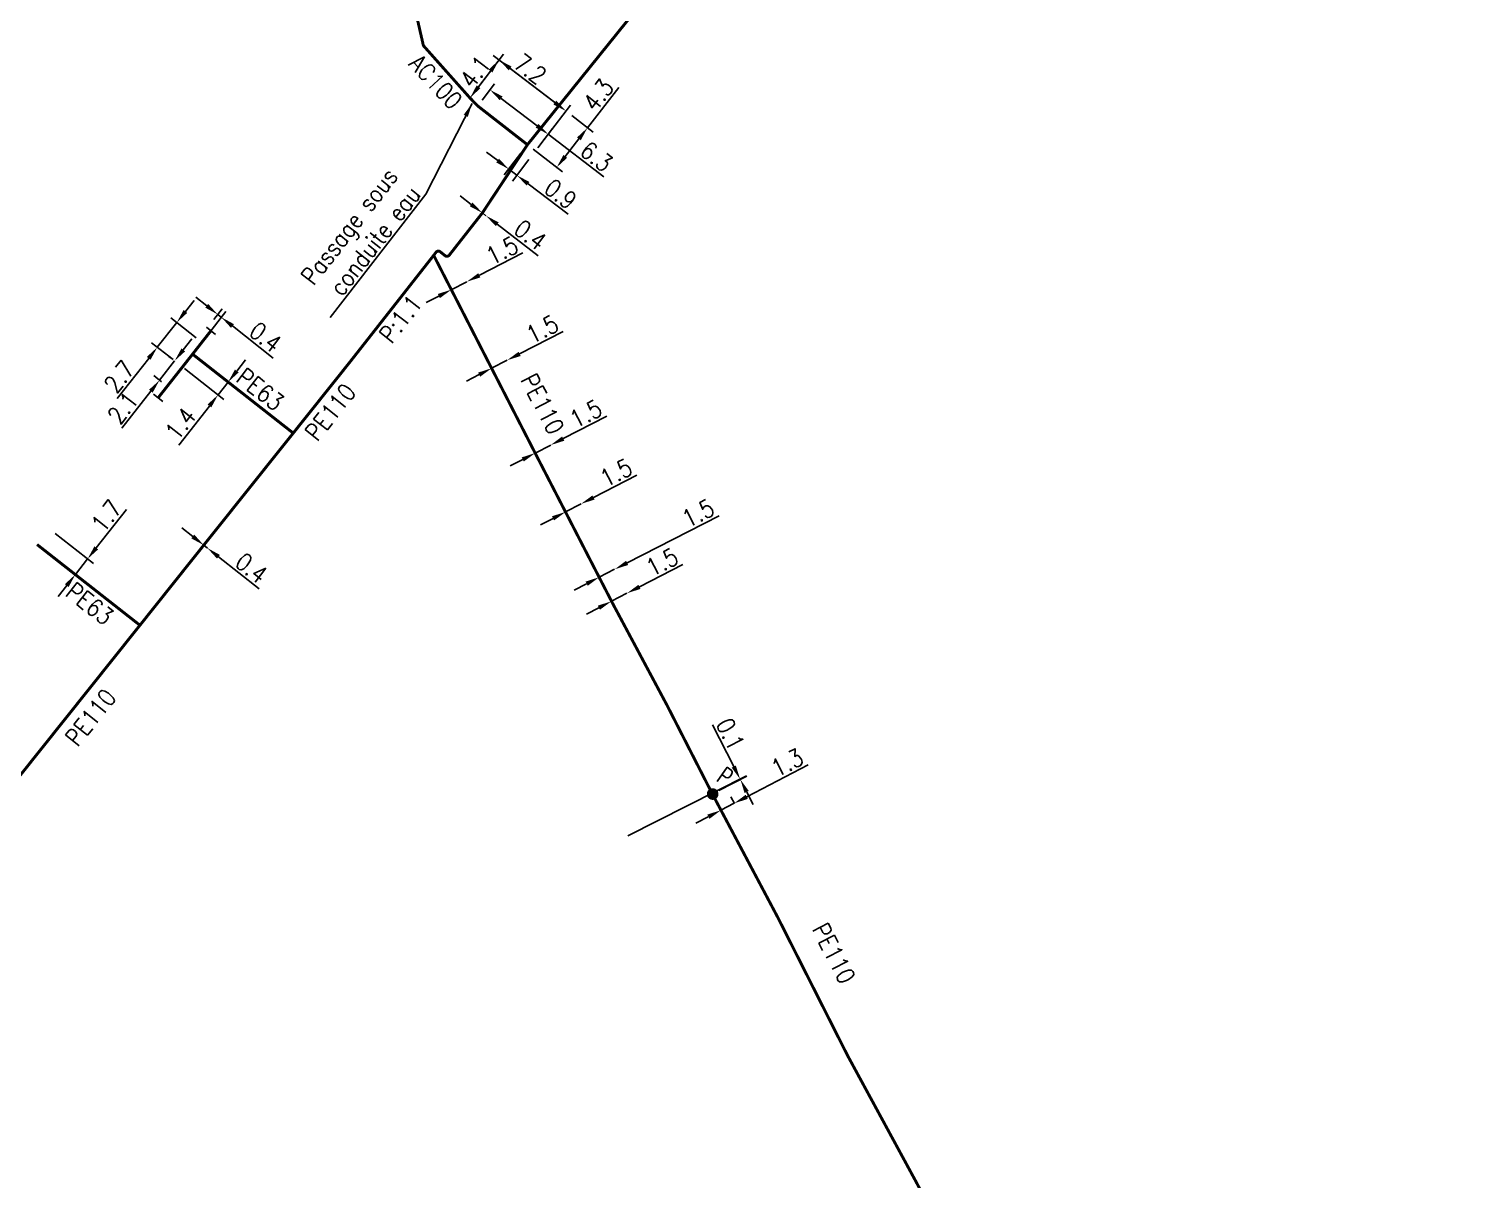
# Model space of a CAD drawing. Header units: millimetres. Extents: x 107995 to 109002, y 120994 to 122000.
# Drawn here: x 108642.6 to 108766.9, y 121426.2 to 121524.8 of the extents above; entities that cross this region are included whole.
import ezdxf
from ezdxf.enums import TextEntityAlignment as Align

# ---------------------------------------------------------------- set-up
doc = ezdxf.new("R2010")
doc.units = ezdxf.units.MM
doc.header["$PDMODE"] = 34
doc.linetypes.add('L_25_AP', pattern=[2000, 1000, 1000])
doc.linetypes.add('L_25_PE', pattern=[2000, 1000, 1000])
doc.layers.get('0').update_dxf_attribs({"linetype": 'CONTINUOUS'})
doc.layers.get('DEFPOINTS').update_dxf_attribs({"linetype": 'CONTINUOUS'})
for name, color, linetype in [('L_150', 1, 'CONTINUOUS'), ('L_300', 7, 'CONTINUOUS'), ('L_340', 7, 'CONTINUOUS')]:
    doc.layers.add(name, color=color, linetype=linetype)
doc.styles.add('G_ROMANS', font='ROMANS.SHX', dxfattribs={"width": 0.75})
doc.styles.get("Standard").update_dxf_attribs({"font": 'romans.shx', "width": 0.85})
doc.dimstyles.get("Standard").update_dxf_attribs({"dimtxt": 1.5, "dimasz": 1.2, "dimexe": 0.625, "dimexo": 0.625, "dimgap": 0.25, "dimtad": 1, "dimdec": 1, "dimzin": 0, "dimdsep": 46, "dimtxsty": 'Standard', "dimcen": -0.5, "dimadec": 0, "dimazin": 0, "dimtfac": 1, "dimtdec": 1, "dimtmove": 0, "dimatfit": 3, "dimfxl": 0, "dimtolj": 1, "dimtzin": 0, "dimarcsym": 0})

# ---------------------------------------------------------------- blocks, each defined once
blk = doc.blocks.new('*D211')
at = {"layer": 'DEFPOINTS', "color": 0, "linetype": 'Continuous', "transparency": 16777216}
for p in [(108678.77, 121502.45), (108680.1, 121503.13), (108680.1, 121503.13)]:
    blk.add_point(p, dxfattribs=at)
at = {"layer": 'L_150', "color": 0, "linetype": 'Continuous', "lineweight": -2, "transparency": 16777216}
for p, q in [((108681.17, 121503.68), (108684.9, 121505.59)), ((108678.77, 121502.45), (108680.1, 121503.13)), ((108677.7, 121501.9), (108676.63, 121501.35))]:
    blk.add_line(p, q, dxfattribs=at)
at = {"layer": 'L_150', "color": 0, "linetype": 'Continuous', "transparency": 16777216}
for points in [[(108681.08, 121503.86), (108681.26, 121503.5), (108680.1, 121503.13)], [(108677.61, 121502.08), (108677.79, 121501.72), (108678.77, 121502.45)]]:
    blk.add_solid(points, dxfattribs=at)
at = {"layer": 'L_150', "color": 0, "linetype": 'Continuous', "transparency": 16777216, "insert": (108683.11, 121505.8), "char_height": 1.5, "attachment_point": 5, "rotation": 27.1497}
blk.add_mtext('\\A1;1.5', dxfattribs=at)
blk = doc.blocks.new('*D212')
at = {"layer": 'DEFPOINTS', "color": 0, "linetype": 'Continuous', "transparency": 16777216}
for p in [(108683.55, 121496.41), (108683.55, 121496.41), (108682.22, 121495.72)]:
    blk.add_point(p, dxfattribs=at)
at = {"layer": 'L_150', "color": 0, "linetype": 'Continuous', "lineweight": -2, "transparency": 16777216}
for p, q in [((108684.62, 121496.95), (108688.35, 121498.86)), ((108682.22, 121495.72), (108683.55, 121496.41)), ((108681.15, 121495.18), (108680.08, 121494.63))]:
    blk.add_line(p, q, dxfattribs=at)
at = {"layer": 'L_150', "color": 0, "linetype": 'Continuous', "transparency": 16777216}
for points in [[(108684.53, 121497.13), (108684.71, 121496.77), (108683.55, 121496.41)], [(108681.06, 121495.35), (108681.24, 121495), (108682.22, 121495.72)]]:
    blk.add_solid(points, dxfattribs=at)
at = {"layer": 'L_150', "color": 0, "linetype": 'Continuous', "transparency": 16777216, "insert": (108686.56, 121499.07), "char_height": 1.5, "attachment_point": 5, "rotation": 27.0968}
blk.add_mtext('\\A1;1.5', dxfattribs=at)
blk = doc.blocks.new('*D213')
at = {"layer": 'DEFPOINTS', "color": 0, "linetype": 'Continuous', "transparency": 16777216}
for p in [(108685.95, 121488.46), (108687.29, 121489.15), (108687.29, 121489.15)]:
    blk.add_point(p, dxfattribs=at)
at = {"layer": 'L_150', "color": 0, "linetype": 'Continuous', "lineweight": -2, "transparency": 16777216}
for p, q in [((108688.35, 121489.7), (108692.08, 121491.62)), ((108685.95, 121488.46), (108687.29, 121489.15)), ((108684.89, 121487.91), (108683.82, 121487.36))]:
    blk.add_line(p, q, dxfattribs=at)
at = {"layer": 'L_150', "color": 0, "linetype": 'Continuous', "transparency": 16777216}
for points in [[(108688.26, 121489.88), (108688.45, 121489.52), (108687.29, 121489.15)], [(108684.8, 121488.09), (108684.98, 121487.74), (108685.95, 121488.46)]]:
    blk.add_solid(points, dxfattribs=at)
at = {"layer": 'L_150', "color": 0, "linetype": 'Continuous', "transparency": 16777216, "insert": (108690.29, 121491.83), "char_height": 1.5, "attachment_point": 5, "rotation": 27.2957}
blk.add_mtext('\\A1;1.5', dxfattribs=at)
blk = doc.blocks.new('*D214')
at = {"layer": 'DEFPOINTS', "color": 0, "linetype": 'Continuous', "transparency": 16777216}
for p in [(108689.88, 121484.11), (108689.88, 121484.11), (108688.55, 121483.42)]:
    blk.add_point(p, dxfattribs=at)
at = {"layer": 'L_150', "color": 0, "linetype": 'Continuous', "lineweight": -2, "transparency": 16777216}
for p, q in [((108690.95, 121484.65), (108694.67, 121486.57)), ((108688.55, 121483.42), (108689.88, 121484.11)), ((108687.48, 121482.87), (108686.41, 121482.32))]:
    blk.add_line(p, q, dxfattribs=at)
at = {"layer": 'L_150', "color": 0, "linetype": 'Continuous', "transparency": 16777216}
for points in [[(108690.85, 121484.83), (108691.04, 121484.48), (108689.88, 121484.11)], [(108687.39, 121483.05), (108687.57, 121482.69), (108688.55, 121483.42)]]:
    blk.add_solid(points, dxfattribs=at)
at = {"layer": 'L_150', "color": 0, "linetype": 'Continuous', "transparency": 16777216, "insert": (108692.88, 121486.78), "char_height": 1.5, "attachment_point": 5, "rotation": 27.2237}
blk.add_mtext('\\A1;1.5', dxfattribs=at)
blk = doc.blocks.new('*D215')
at = {"layer": 'DEFPOINTS', "color": 0, "linetype": 'Continuous', "transparency": 16777216}
for p in [(108692.76, 121478.51), (108692.76, 121478.51), (108691.43, 121477.83)]:
    blk.add_point(p, dxfattribs=at)
at = {"layer": 'L_150', "color": 0, "linetype": 'Continuous', "lineweight": -2, "transparency": 16777216}
for p, q in [((108693.83, 121479.06), (108701.7, 121483.1)), ((108691.43, 121477.83), (108692.76, 121478.51)), ((108690.36, 121477.28), (108689.29, 121476.73))]:
    blk.add_line(p, q, dxfattribs=at)
at = {"layer": 'L_150', "color": 0, "linetype": 'Continuous', "transparency": 16777216}
for points in [[(108693.74, 121479.24), (108693.92, 121478.88), (108692.76, 121478.51)], [(108690.27, 121477.46), (108690.45, 121477.1), (108691.43, 121477.83)]]:
    blk.add_solid(points, dxfattribs=at)
at = {"layer": 'L_150', "color": 0, "linetype": 'Continuous', "transparency": 16777216, "insert": (108699.91, 121483.31), "char_height": 1.5, "attachment_point": 5, "rotation": 27.1837}
blk.add_mtext('\\A1;1.5', dxfattribs=at)
blk = doc.blocks.new('*D632')
at = {"layer": 'DEFPOINTS', "color": 0, "linetype": 'Continuous', "transparency": 16777216}
for p in [(108693.81, 121476.46), (108693.81, 121476.46), (108692.48, 121475.77)]:
    blk.add_point(p, dxfattribs=at)
at = {"layer": 'L_150', "color": 0, "linetype": 'Continuous', "lineweight": -2, "transparency": 16777216}
for p, q in [((108694.88, 121477), (108698.61, 121478.92)), ((108692.48, 121475.77), (108693.81, 121476.46)), ((108691.41, 121475.22), (108690.34, 121474.67))]:
    blk.add_line(p, q, dxfattribs=at)
at = {"layer": 'L_150', "color": 0, "linetype": 'Continuous', "transparency": 16777216}
for points in [[(108694.79, 121477.18), (108694.97, 121476.83), (108693.81, 121476.46)], [(108691.32, 121475.4), (108691.5, 121475.05), (108692.48, 121475.77)]]:
    blk.add_solid(points, dxfattribs=at)
at = {"layer": 'L_150', "color": 0, "linetype": 'Continuous', "transparency": 16777216, "insert": (108696.82, 121479.13), "char_height": 1.5, "attachment_point": 5, "rotation": 27.1838}
blk.add_mtext('\\A1;1.5', dxfattribs=at)
blk = doc.blocks.new('*D649')
at = {"layer": 'DEFPOINTS', "color": 0, "linetype": 'Continuous', "transparency": 16777216}
for p in [(108703.5, 121460.55), (108701.12, 121459.29), (108693.33, 121455.4)]:
    blk.add_point(p, dxfattribs=at)
at = {"layer": 'L_300', "color": 0, "linetype": 'Continuous', "lineweight": -2, "transparency": 16777216}
for p, q in [((108702.96, 121461.62), (108701.15, 121465.2)), ((108693.89, 121455.69), (108704.06, 121460.83)), ((108701.68, 121459.57), (108704.08, 121460.79)), ((108703.53, 121460.51), (108703.5, 121460.55)), ((108704.07, 121459.44), (108704.61, 121458.37))]:
    blk.add_line(p, q, dxfattribs=at)
at = {"layer": 'L_300', "color": 0, "linetype": 'Continuous', "transparency": 16777216}
for points in [[(108703.14, 121461.71), (108702.78, 121461.53), (108703.5, 121460.55)], [(108704.25, 121459.53), (108703.89, 121459.35), (108703.53, 121460.51)]]:
    blk.add_solid(points, dxfattribs=at)
at = {"layer": 'L_300', "color": 0, "linetype": 'Continuous', "transparency": 16777216, "insert": (108702.68, 121464.4), "char_height": 1.5, "attachment_point": 5, "rotation": 296.8464}
blk.add_mtext('\\A1;0.1', dxfattribs=at)
blk = doc.blocks.new('*D650')
at = {"layer": 'DEFPOINTS', "color": 0, "linetype": 'Continuous', "transparency": 16777216}
for p in [(108701.12, 121459.29), (108703, 121458.48), (108703.31, 121457.89)]:
    blk.add_point(p, dxfattribs=at)
at = {"layer": 'L_300', "color": 0, "linetype": 'Continuous', "lineweight": -2, "transparency": 16777216}
for p, q in [((108704.07, 121459.03), (108709.33, 121461.76)), ((108701.41, 121458.73), (108702.14, 121457.33)), ((108703.02, 121458.45), (108702.72, 121459.03)), ((108701.85, 121457.88), (108703, 121458.48)), ((108700.78, 121457.33), (108699.72, 121456.78))]:
    blk.add_line(p, q, dxfattribs=at)
at = {"layer": 'L_300', "color": 0, "linetype": 'Continuous', "transparency": 16777216}
for points in [[(108703.98, 121459.21), (108704.16, 121458.85), (108703, 121458.48)], [(108700.69, 121457.51), (108700.88, 121457.15), (108701.85, 121457.88)]]:
    blk.add_solid(points, dxfattribs=at)
at = {"layer": 'L_300', "color": 0, "linetype": 'Continuous', "transparency": 16777216, "insert": (108707.54, 121461.96), "char_height": 1.5, "attachment_point": 5, "rotation": 27.4046}
blk.add_mtext('\\A1;1.3', dxfattribs=at)
blk = doc.blocks.new('L_300_12')
at = {"color": 0, "linetype": 'Continuous', "const_width": 0.497, "flags": 128}
blk.add_lwpolyline([(-0.21, 0, 1), (0.29, 0, 1)], format="xyb", close=True, dxfattribs=at)
at = {"color": 0, "linetype": 'Continuous', "style": 'G_ROMANS', "width": 0.75}
blk.add_text('P', height=1.5, dxfattribs=at).set_placement((0.04, 1.85), align=Align.MIDDLE)
at = {"color": 0, "linetype": 'Continuous', "style": 'G_ROMANS', "width": 0.75, "flags": 3}
for tag, p in [('DEF_LEG', (0, -10)), ('DEF_COUP', (0, -12.5)), ('DEF_TYPE', (0, -15))]:
    blk.add_attdef(tag, text='', height=1.2, dxfattribs=at).set_placement(p, align=Align.MIDDLE)
blk = doc.blocks.new('*D722')
at = {"layer": 'DEFPOINTS', "color": 0, "linetype": 'Continuous', "transparency": 16777216}
for p in [(108681.43, 121509.02), (108681.74, 121508.78), (108681.74, 121508.78)]:
    blk.add_point(p, dxfattribs=at)
at = {"layer": 'L_150', "color": 0, "linetype": 'Continuous', "lineweight": -2, "transparency": 16777216}
for p, q in [((108680.47, 121509.75), (108679.52, 121510.48)), ((108681.43, 121509.02), (108681.74, 121508.78)), ((108682.7, 121508.05), (108686.22, 121505.36))]:
    blk.add_line(p, q, dxfattribs=at)
at = {"layer": 'L_150', "color": 0, "linetype": 'Continuous', "transparency": 16777216}
for points in [[(108680.59, 121509.91), (108680.35, 121509.59), (108681.43, 121509.02)], [(108682.82, 121508.21), (108682.58, 121507.89), (108681.74, 121508.78)]]:
    blk.add_solid(points, dxfattribs=at)
at = {"layer": 'L_150', "color": 0, "linetype": 'Continuous', "transparency": 16777216, "insert": (108685.54, 121507.14), "char_height": 1.5, "attachment_point": 5, "rotation": 322.6747}
blk.add_mtext('\\A1;0.4', dxfattribs=at)
blk = doc.blocks.new('*D723')
at = {"layer": 'DEFPOINTS', "color": 0, "linetype": 'Continuous', "transparency": 16777216}
for p in [(108655.43, 121496.08), (108658.79, 121493.44), (108665.23, 121490.17)]:
    blk.add_point(p, dxfattribs=at)
at = {"layer": 'L_150', "color": 0, "linetype": 'Continuous', "lineweight": -2, "transparency": 16777216}
for p, q in [((108660.4, 121495.48), (108661.14, 121496.43)), ((108655.92, 121495.69), (108659.28, 121493.05)), ((108664.74, 121490.56), (108659.16, 121494.93)), ((108659.65, 121494.54), (108658.79, 121493.44)), ((108658.05, 121492.49), (108655.43, 121489.15))]:
    blk.add_line(p, q, dxfattribs=at)
at = {"layer": 'L_150', "color": 0, "linetype": 'Continuous', "transparency": 16777216}
for points in [[(108660.24, 121495.61), (108660.55, 121495.36), (108659.65, 121494.54)], [(108657.89, 121492.62), (108658.21, 121492.37), (108658.79, 121493.44)]]:
    blk.add_solid(points, dxfattribs=at)
at = {"layer": 'L_150', "color": 0, "linetype": 'Continuous', "transparency": 16777216, "insert": (108655.58, 121490.97), "char_height": 1.5, "attachment_point": 5, "rotation": 51.8968}
blk.add_mtext('\\A1;1.4', dxfattribs=at)
blk = doc.blocks.new('*D724')
at = {"layer": 'DEFPOINTS', "color": 0, "linetype": 'Continuous', "transparency": 16777216}
for p in [(108657.57, 121480.58), (108657.88, 121480.33), (108657.88, 121480.33)]:
    blk.add_point(p, dxfattribs=at)
at = {"layer": 'L_150', "color": 0, "linetype": 'Continuous', "lineweight": -2, "transparency": 16777216}
for p, q in [((108656.63, 121481.32), (108655.69, 121482.06)), ((108657.57, 121480.58), (108657.88, 121480.33)), ((108658.83, 121479.58), (108662.3, 121476.84))]:
    blk.add_line(p, q, dxfattribs=at)
at = {"layer": 'L_150', "color": 0, "linetype": 'Continuous', "transparency": 16777216}
for points in [[(108656.75, 121481.48), (108656.5, 121481.16), (108657.57, 121480.58)], [(108658.95, 121479.74), (108658.7, 121479.43), (108657.88, 121480.33)]]:
    blk.add_solid(points, dxfattribs=at)
at = {"layer": 'L_150', "color": 0, "linetype": 'Continuous', "transparency": 16777216, "insert": (108661.66, 121478.62), "char_height": 1.5, "attachment_point": 5, "rotation": 321.7147}
blk.add_mtext('\\A1;0.4', dxfattribs=at)
blk = doc.blocks.new('*D725')
at = {"layer": 'DEFPOINTS', "color": 0, "linetype": 'Continuous', "transparency": 16777216}
for p in [(108644.34, 121481.97), (108647.62, 121479.4), (108652.1, 121473.72)]:
    blk.add_point(p, dxfattribs=at)
at = {"layer": 'L_150', "color": 0, "linetype": 'Continuous', "lineweight": -2, "transparency": 16777216}
for p, q in [((108648.36, 121480.34), (108650.95, 121483.64)), ((108644.84, 121481.58), (108648.11, 121479.01)), ((108646.57, 121478.06), (108647.62, 121479.4)), ((108651.61, 121474.11), (108646.08, 121478.45)), ((108645.83, 121477.12), (108645.09, 121476.17))]:
    blk.add_line(p, q, dxfattribs=at)
at = {"layer": 'L_150', "color": 0, "linetype": 'Continuous', "transparency": 16777216}
for points in [[(108648.2, 121480.47), (108648.52, 121480.22), (108647.62, 121479.4)], [(108645.67, 121477.24), (108645.99, 121476.99), (108646.57, 121478.06)]]:
    blk.add_solid(points, dxfattribs=at)
at = {"layer": 'L_150', "color": 0, "linetype": 'Continuous', "transparency": 16777216, "insert": (108649.24, 121483.08), "char_height": 1.5, "attachment_point": 5, "rotation": 51.8932}
blk.add_mtext('\\A1;1.7', dxfattribs=at)
blk = doc.blocks.new('*D732')
at = {"layer": 'DEFPOINTS', "color": 0, "linetype": 'Continuous', "transparency": 16777216}
for p in [(108658.76, 121500.33), (108658.05, 121499.41), (108657.41, 121497.95)]:
    blk.add_point(p, dxfattribs=at)
at = {"layer": 'L_340', "color": 0, "linetype": 'Continuous', "lineweight": -2, "transparency": 16777216}
for p, q in [((108657.82, 121501.07), (108656.88, 121501.81)), ((108657.8, 121498.44), (108659.47, 121500.57)), ((108658.43, 121499.91), (108659.15, 121500.82)), ((108658.76, 121500.33), (108659.08, 121500.08)), ((108660.03, 121499.34), (108663.51, 121496.6))]:
    blk.add_line(p, q, dxfattribs=at)
at = {"layer": 'L_340', "color": 0, "linetype": 'Continuous', "transparency": 16777216}
for points in [[(108657.94, 121501.23), (108657.7, 121500.91), (108658.76, 121500.33)], [(108660.15, 121499.5), (108659.9, 121499.18), (108659.08, 121500.08)]]:
    blk.add_solid(points, dxfattribs=at)
at = {"layer": 'L_340', "color": 0, "linetype": 'Continuous', "transparency": 16777216, "insert": (108662.86, 121498.39), "char_height": 1.5, "attachment_point": 5, "rotation": 321.8883}
blk.add_mtext('\\A1;0.4', dxfattribs=at)
blk = doc.blocks.new('L_340_07')
at = {"color": 0, "linetype": 'Continuous', "const_width": 0.25, "flags": 128}
blk.add_lwpolyline([(0, 0), (1.25, 0)], dxfattribs=at)
at = {"color": 0, "linetype": 'Continuous', "flags": 128}
blk.add_lwpolyline([(1.25, -0.5), (1.25, 0.5)], dxfattribs=at)
at = {"color": 0, "linetype": 'Continuous', "style": 'G_ROMANS', "width": 0.75, "flags": 3}
for tag, p in [('DEF_LEG', (0.72, -3.47)), ('DEF_COUP', (0.72, -5.97)), ('DEF_TYPE', (0.72, -8.47))]:
    blk.add_attdef(tag, text='', height=1.2, dxfattribs=at).set_placement(p, align=Align.MIDDLE)
blk = doc.blocks.new('*D709')
at = {"layer": 'DEFPOINTS', "color": 0, "linetype": 'Continuous', "transparency": 16777216}
for p in [(108653.59, 121497.52), (108657.41, 121497.95), (108655.43, 121496.08)]:
    blk.add_point(p, dxfattribs=at)
at = {"layer": 'L_340', "color": 0, "linetype": 'Continuous', "lineweight": -2, "transparency": 16777216}
for p, q in [((108656, 121500.58), (108656.74, 121501.53)), ((108655.26, 121499.64), (108653.59, 121497.52)), ((108656.92, 121498.34), (108654.76, 121500.03)), ((108654.94, 121496.46), (108653.1, 121497.9)), ((108652.85, 121496.57), (108650.15, 121493.13))]:
    blk.add_line(p, q, dxfattribs=at)
at = {"layer": 'L_340', "color": 0, "linetype": 'Continuous', "transparency": 16777216}
for points in [[(108655.84, 121500.71), (108656.15, 121500.46), (108655.26, 121499.64)], [(108652.69, 121496.69), (108653.01, 121496.45), (108653.59, 121497.52)]]:
    blk.add_solid(points, dxfattribs=at)
at = {"layer": 'L_340', "color": 0, "linetype": 'Continuous', "transparency": 16777216, "insert": (108650.34, 121495), "char_height": 1.5, "attachment_point": 5, "rotation": 51.8968}
blk.add_mtext('\\A1;2.7', dxfattribs=at)
blk = doc.blocks.new('*D710')
at = {"layer": 'DEFPOINTS', "color": 0, "linetype": 'Continuous', "transparency": 16777216}
for p in [(108655.07, 121496.35), (108655.43, 121496.08), (108654.44, 121494.18)]:
    blk.add_point(p, dxfattribs=at)
at = {"layer": 'L_340', "color": 0, "linetype": 'Continuous', "lineweight": -2, "transparency": 16777216}
for p, q in [((108655.81, 121497.3), (108656.55, 121498.24)), ((108655.07, 121496.35), (108653.78, 121494.7)), ((108654.94, 121496.46), (108654.58, 121496.74)), ((108653.95, 121494.57), (108653.28, 121495.09)), ((108653.04, 121493.76), (108650.56, 121490.6))]:
    blk.add_line(p, q, dxfattribs=at)
at = {"layer": 'L_340', "color": 0, "linetype": 'Continuous', "transparency": 16777216}
for points in [[(108655.66, 121497.42), (108655.97, 121497.17), (108655.07, 121496.35)], [(108652.88, 121493.88), (108653.19, 121493.63), (108653.78, 121494.7)]]:
    blk.add_solid(points, dxfattribs=at)
at = {"layer": 'L_340', "color": 0, "linetype": 'Continuous', "transparency": 16777216, "insert": (108650.64, 121492.33), "char_height": 1.5, "attachment_point": 5, "rotation": 51.8968}
blk.add_mtext('\\A1;2.1', dxfattribs=at)
blk = doc.blocks.new('*D871')
at = {"layer": 'DEFPOINTS', "color": 0, "linetype": 'Continuous', "transparency": 16777216}
for p in [(108688.59, 121517.74), (108690.43, 121516.31), (108685.29, 121514.86)]:
    blk.add_point(p, dxfattribs=at)
at = {"layer": 'L_150', "color": 0, "linetype": 'Continuous', "lineweight": -2, "transparency": 16777216}
for p, q in [((108690.43, 121516.31), (108693.12, 121519.76)), ((108689.08, 121517.36), (108690.93, 121515.92)), ((108688.53, 121513.86), (108689.7, 121515.36)), ((108685.78, 121514.48), (108688.29, 121512.53))]:
    blk.add_line(p, q, dxfattribs=at)
at = {"layer": 'L_150', "color": 0, "linetype": 'Continuous', "transparency": 16777216}
for points in [[(108689.54, 121515.48), (108689.86, 121515.24), (108690.43, 121516.31)], [(108688.37, 121513.98), (108688.69, 121513.74), (108687.79, 121512.91)]]:
    blk.add_solid(points, dxfattribs=at)
at = {"layer": 'L_150', "color": 0, "linetype": 'Continuous', "transparency": 16777216, "insert": (108691.36, 121519.12), "char_height": 1.5, "attachment_point": 5, "rotation": 52.1159}
blk.add_mtext('\\A1;4.3', dxfattribs=at)
blk = doc.blocks.new('*D872')
at = {"layer": 'DEFPOINTS', "color": 0, "linetype": 'Continuous', "transparency": 16777216}
for p in [(108685.11, 121514.63), (108685.8, 121514.1), (108684.39, 121512.24)]:
    blk.add_point(p, dxfattribs=at)
at = {"layer": 'L_150', "color": 0, "linetype": 'Continuous', "lineweight": -2, "transparency": 16777216}
for p, q in [((108682.74, 121513.5), (108681.79, 121514.22)), ((108684.73, 121514.13), (108683.31, 121512.27)), ((108685.42, 121513.6), (108684.01, 121511.74)), ((108683.69, 121512.77), (108684.39, 121512.24)), ((108685.34, 121511.51), (108688.77, 121508.9))]:
    blk.add_line(p, q, dxfattribs=at)
at = {"layer": 'L_150', "color": 0, "linetype": 'Continuous', "transparency": 16777216}
for points in [[(108682.86, 121513.66), (108682.62, 121513.34), (108683.69, 121512.77)], [(108685.46, 121511.67), (108685.22, 121511.36), (108684.39, 121512.24)]]:
    blk.add_solid(points, dxfattribs=at)
at = {"layer": 'L_150', "color": 0, "linetype": 'Continuous', "transparency": 16777216, "insert": (108688.14, 121510.64), "char_height": 1.5, "attachment_point": 5, "rotation": 322.6747}
blk.add_mtext('\\A1;0.9', dxfattribs=at)
blk = doc.blocks.new('*D873')
at = {"layer": 'DEFPOINTS', "color": 0, "linetype": 'Continuous', "transparency": 16777216}
for p in [(108682.86, 121522.12), (108680.37, 121518.86), (108688.59, 121517.74)]:
    blk.add_point(p, dxfattribs=at)
at = {"layer": 'L_150', "color": 0, "linetype": 'Continuous', "lineweight": -2, "transparency": 16777216}
for p, q in [((108688.09, 121518.12), (108682.36, 121522.5)), ((108681.1, 121519.82), (108682.13, 121521.17))]:
    blk.add_line(p, q, dxfattribs=at)
at = {"layer": 'L_150', "color": 0, "linetype": 'Continuous', "transparency": 16777216}
for points in [[(108681.97, 121521.29), (108682.29, 121521.05), (108682.86, 121522.12)], [(108680.94, 121519.94), (108681.26, 121519.7), (108680.37, 121518.86)]]:
    blk.add_solid(points, dxfattribs=at)
at = {"layer": 'L_150', "color": 0, "linetype": 'Continuous', "transparency": 16777216, "insert": (108680.82, 121521.1), "char_height": 1.5, "attachment_point": 5, "rotation": 52.6029}
blk.add_mtext('\\A1;4.1', dxfattribs=at)
blk = doc.blocks.new('*D874')
at = {"layer": 'DEFPOINTS', "color": 0, "linetype": 'Continuous', "transparency": 16777216}
for p in [(108681.03, 121518.18), (108687.07, 121515.75), (108685.8, 121514.1)]:
    blk.add_point(p, dxfattribs=at)
at = {"layer": 'L_150', "color": 0, "linetype": 'Continuous', "lineweight": -2, "transparency": 16777216}
for p, q in [((108681.41, 121518.67), (108682.46, 121520.06)), ((108683.04, 121518.83), (108686.11, 121516.48)), ((108686.18, 121514.59), (108687.45, 121516.25)), ((108687.07, 121515.75), (108691.83, 121512.11))]:
    blk.add_line(p, q, dxfattribs=at)
at = {"layer": 'L_150', "color": 0, "linetype": 'Continuous', "transparency": 16777216}
for points in [[(108683.16, 121518.99), (108682.92, 121518.67), (108682.08, 121519.56)], [(108686.23, 121516.64), (108685.99, 121516.32), (108687.07, 121515.75)]]:
    blk.add_solid(points, dxfattribs=at)
at = {"layer": 'L_150', "color": 0, "linetype": 'Continuous', "transparency": 16777216, "insert": (108691.2, 121513.85), "char_height": 1.5, "attachment_point": 5, "rotation": 322.6029}
blk.add_mtext('\\A1;6.3', dxfattribs=at)
blk = doc.blocks.new('*D875')
at = {"layer": 'DEFPOINTS', "color": 0, "linetype": 'Continuous', "transparency": 16777216}
for p in [(108680.37, 121518.86), (108688.59, 121517.74), (108685.98, 121514.33)]:
    blk.add_point(p, dxfattribs=at)
at = {"layer": 'L_150', "color": 0, "linetype": 'Continuous', "lineweight": -2, "transparency": 16777216}
for p, q in [((108680.75, 121519.36), (108683.24, 121522.62)), ((108683.81, 121521.39), (108687.63, 121518.47)), ((108686.36, 121514.82), (108688.97, 121518.24))]:
    blk.add_line(p, q, dxfattribs=at)
at = {"layer": 'L_150', "color": 0, "linetype": 'Continuous', "transparency": 16777216}
for points in [[(108683.93, 121521.55), (108683.69, 121521.23), (108682.86, 121522.12)], [(108687.76, 121518.63), (108687.51, 121518.31), (108688.59, 121517.74)]]:
    blk.add_solid(points, dxfattribs=at)
at = {"layer": 'L_150', "color": 0, "linetype": 'Continuous', "transparency": 16777216, "insert": (108685.53, 121521.34), "char_height": 1.5, "attachment_point": 5, "rotation": 322.6029}
blk.add_mtext('\\A1;7.2', dxfattribs=at)

msp = doc.modelspace()

# ---------------------------------------------------------------- linework, layer by layer
at = {"layer": 'L_150', "linetype": 'L_25_PE', "const_width": 0.25, "flags": 128}
msp.add_lwpolyline([(108746.14, 121591.28), (108745.53, 121590.5), (108744.28, 121588.92), (108712.7, 121548.86), (108685.29, 121514.86), (108681.43, 121509.02), (108678.59, 121505.4, -0.414214), (108678.24, 121505.36), (108677.81, 121505.7, 0.414214), (108677.46, 121505.65), (108677.26, 121505.39), (108670.05, 121496.21), (108665.23, 121490.17), (108657.57, 121480.58), (108652.1, 121473.72), (108638.82, 121457.08), (108626.67, 121441.87), (108618.71, 121431.6), (108602.71, 121410.98), (108598.09, 121405.02), (108593.42, 121408.77), (108590.17, 121411.39), (108589.64, 121410.7), (108578.06, 121395.86)], format="xyb", dxfattribs=at)
at = {"layer": 'L_150', "linetype": 'L_25_AP', "const_width": 0.25, "flags": 128}
msp.add_lwpolyline([(108685.29, 121514.86), (108681.03, 121518.18), (108680.37, 121518.86), (108676.38, 121523.34), (108674.11, 121533.27), (108664.74, 121574.32), (108663.58, 121577.9)], dxfattribs=at)
at = {"layer": 'L_150', "linetype": 'L_25_PE', "const_width": 0.25, "flags": 128}
for points in [[(108677.26, 121505.39), (108678.77, 121502.45), (108678.77, 121502.45), (108682.22, 121495.72), (108685.95, 121488.46), (108688.55, 121483.42), (108691.43, 121477.83), (108692.64, 121475.49), (108697.24, 121466.88), (108701.12, 121459.29), (108706.74, 121448.69), (108712.71, 121436.88), (108718.57, 121426.08), (108725.3, 121413.4), (108725.3, 121413.4), (108731.41, 121401.82), (108731.99, 121400.91), (108734.31, 121397.28), (108741.49, 121387.96), (108756.84, 121367.27), (108764.12, 121357.61), (108766.75, 121354.12)], [(108657.41, 121497.95), (108656.61, 121496.93), (108654.44, 121494.18)], [(108665.23, 121490.17), (108656.61, 121496.93)], [(108652.1, 121473.72), (108643.29, 121480.63)]]:
    msp.add_lwpolyline(points, dxfattribs=at)

# ---------------------------------------------------------------- block references
at = {"layer": 'L_300', "rotation": 325.0000000002108}
msp.add_blockref('L_300_12', (108701.12, 121459.29), dxfattribs=at)
at = {"layer": 'L_340'}
for p, rotation in [((108657.41, 121497.95), 51.72421587782483), ((108654.44, 121494.18), 231.7242158808214)]:
    msp.add_blockref('L_340_07', p, dxfattribs=dict(at, rotation=rotation))

# ---------------------------------------------------------------- texts
at = {"layer": 'L_150', "linetype": 'Continuous', "width": 0.85}
for s, rotation, p in [('AC100', 313.0075, (108675.05, 121521.71)), ('P:1.1', 51.8719, (108673.65, 121497.74)), ('PE63', 321.8968, (108660.22, 121494.67)), ('PE110', 51.4025, (108667.3, 121489.37)), ('PE63', 321.7777, (108645.62, 121476.33)), ('PE110', 51.4025, (108646.76, 121463.23)), ('PE110', 297.0897, (108709.62, 121447.73))]:
    msp.add_text(s, height=1.5, rotation=rotation, dxfattribs=at).set_placement(p)
msp.add_text('PE110', height=1.5, rotation=297.245, dxfattribs=at).set_placement((108686.58, 121492.67), align=Align.MIDDLE)
at = {"layer": 'L_150', "linetype": 'Continuous', "insert": (108676.25, 121510.58), "char_height": 1.5, "attachment_point": 9, "rotation": 52.114}
msp.add_mtext('\\A1;Passage sous\\Pconduite eau', dxfattribs=at)

# ---------------------------------------------------------------- dimensions: what is measured, and where the dimension line sits
at = {"layer": 'L_150', "linetype": 'Continuous'}
for base, p1, p2, angle, picture, middle, dimtype in [((108682.86, 121522.12), (108680.37, 121518.86), (108688.59, 121517.74), 232.6029, '*D873', (108681.62, 121520.49), 160), ((108688.59, 121517.74), (108680.37, 121518.86), (108685.98, 121514.33), 142.6029, '*D875', (108684.93, 121520.54), 160), ((108690.43, 121516.31), (108685.29, 121514.86), (108688.59, 121517.74), 232.1159, '*D871', (108692.15, 121518.5), 160), ((108687.07, 121515.75), (108681.03, 121518.18), (108685.8, 121514.1), 142.6029, '*D874', (108690.6, 121513.05), 160), ((108684.39, 121512.24), (108685.11, 121514.63), (108685.8, 121514.1), 142.6747, '*D872', (108687.53, 121509.84), 160), ((108681.74, 121508.78), (108681.43, 121509.02), (108681.74, 121508.78), 142.6747, '*D722', (108684.94, 121506.34), 160), ((108680.1, 121503.13), (108678.77, 121502.45), (108680.1, 121503.13), 27.1497, '*D211', (108683.57, 121504.91), 161), ((108683.55, 121496.41), (108682.22, 121495.72), (108683.55, 121496.41), 27.0968, '*D212', (108687.02, 121498.18), 161), ((108658.79, 121493.44), (108665.23, 121490.17), (108655.43, 121496.08), 51.8968, '*D723', (108656.37, 121490.35), 160), ((108687.29, 121489.15), (108685.95, 121488.46), (108687.29, 121489.15), 27.2957, '*D213', (108690.75, 121490.94), 161), ((108689.88, 121484.11), (108688.55, 121483.42), (108689.88, 121484.11), 27.2237, '*D214', (108693.34, 121485.89), 161), ((108647.62, 121479.4), (108652.1, 121473.72), (108644.34, 121481.97), 231.8932, '*D725', (108650.02, 121482.46), 160), ((108692.76, 121478.51), (108691.43, 121477.83), (108692.76, 121478.51), 27.1837, '*D215', (108700.37, 121482.42), 161), ((108657.88, 121480.33), (108657.57, 121480.58), (108657.88, 121480.33), 141.7147, '*D724', (108661.04, 121477.84), 160), ((108693.81, 121476.46), (108692.48, 121475.77), (108693.81, 121476.46), 207.1838, '*D632', (108697.28, 121478.24), 160)]:
    dim = msp.add_linear_dim(base=base, p1=p1, p2=p2, angle=angle, dimstyle='Standard', dxfattribs=at)
    dim.commit()
    dim.dimension.update_dxf_attribs({"geometry": picture, "text_midpoint": middle, "dimtype": dimtype})
at = {"layer": 'L_300', "linetype": 'Continuous'}
for base, p1, p2, angle, picture, middle in [((108703.5041, 121460.5513), (108701.1193, 121459.2881), (108693.3325, 121455.4029), 296.8464, '*D649', (108701.7864, 121463.9449)), ((108703, 121458.48), (108701.12, 121459.29), (108703.31, 121457.89), 207.4046, '*D650', (108708, 121461.07))]:
    dim = msp.add_linear_dim(base=base, p1=p1, p2=p2, angle=angle, dimstyle='Standard', dxfattribs=at)
    dim.commit()
    dim.dimension.update_dxf_attribs({"geometry": picture, "text_midpoint": middle, "dimtype": 160})
at = {"layer": 'L_340', "linetype": 'Continuous'}
for base, p1, p2, angle, picture, middle in [((108653.59, 121497.52), (108657.41, 121497.95), (108655.43, 121496.08), 51.8968, '*D709', (108651.13, 121494.38)), ((108658.76, 121500.33), (108657.41, 121497.95), (108658.05, 121499.41), 321.8883, '*D732', (108662.24, 121497.6)), ((108655.07, 121496.35), (108654.44, 121494.18), (108655.43, 121496.08), 231.8968, '*D710', (108651.43, 121491.71))]:
    dim = msp.add_linear_dim(base=base, p1=p1, p2=p2, angle=angle, dimstyle='Standard', dxfattribs=at)
    dim.commit()
    dim.dimension.update_dxf_attribs({"geometry": picture, "text_midpoint": middle, "dimtype": 160})

# ---------------------------------------------------------------- leaders
at = {"layer": 'L_150', "linetype": 'Continuous', "annotation_type": 0, "has_hookline": 1, "hookline_direction": 1, "text_width": 13.11, "horizontal_direction": (0.614093, 0.789234, 0)}
msp.add_leader([(108680.55, 121518.4), (108676.6, 121510.62)], dimstyle='Standard', dxfattribs=at)

doc.saveas('drawing.dxf')
